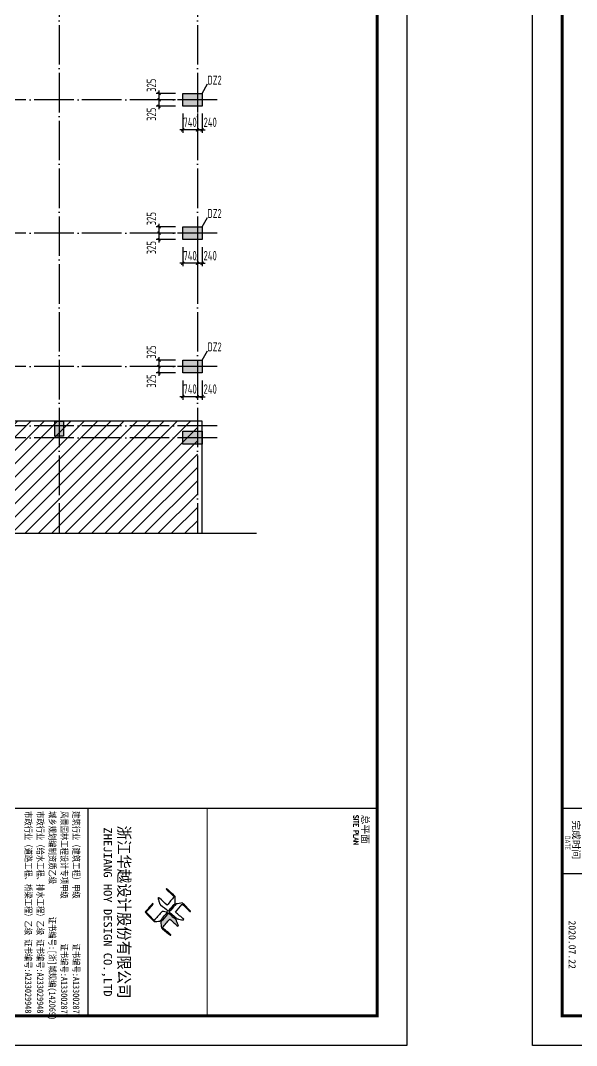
# Model space of a CAD drawing. Extents: x 2072855 to 2883818, y 17306032 to 17674225.
# Drawn here: x 2301057 to 2329199, y 17484946 to 17536817 of the extents above; entities that cross this region are included whole.
import ezdxf
from ezdxf.enums import TextEntityAlignment as Align

# ---------------------------------------------------------------- set-up
doc = ezdxf.new("R2010")
doc.units = 0
doc.header["$LTSCALE"] = 1000
doc.header["$MEASUREMENT"] = 0
doc.linetypes.add('DOTE', pattern=[2.42, 2, -0.2, 0.02, -0.2])
doc.layers.get('Defpoints').update_dxf_attribs({"color": 250})
for name, color, linetype in [('3T_WOOD', 21, 'Continuous'), ('COLU', 253, 'Continuous'), ('COLU_DIM', 3, 'Continuous'), ('COLU_HATCH', 251, 'Continuous'), ('DIM_SYMB', 165, 'Continuous'), ('DOTE', 1, 'DOTE'), ('PUB_TITLE', 4, 'Continuous'), ('STAIR', 4, 'Continuous'), ('TK', 4, 'Continuous')]:
    doc.layers.add(name, color=color, linetype=linetype)
doc.styles.add('-宋体', font='', dxfattribs={"width": 0.8})
doc.styles.add('HT', font='simhei.ttf', dxfattribs={"width": 0.7})
doc.styles.add('ROMANS', font='romans', dxfattribs={"width": 0.65, "height": 231.275})
doc.styles.add('TSSD_Dimension', font='Tssdeng.shx', dxfattribs={"width": 0.7, "bigfont": 'hztxt.shx'})
doc.styles.add('TSSD_REIN', font='tssdeng.shx', dxfattribs={"width": 0.7, "bigfont": 'tssdchn.shx'})
doc.styles.add('图签宋体', font='', dxfattribs={"height": 300})
doc.styles.add('图签黑体', font='simhei.ttf', dxfattribs={"height": 550})
doc.styles.get('-宋体').set_extended_font_data('SimSun')
doc.styles.get('图签宋体').set_extended_font_data('NSimSun')
doc.dimstyles.new('TSSD_150_150', dxfattribs={"dimtxt": 475, "dimasz": 150, "dimexe": 150, "dimexo": 375, "dimgap": 150, "dimtad": 1, "dimdec": 0, "dimzin": 0, "dimdsep": 46, "dimtxsty": 'TSSD_Dimension', "dimblk": 'ARCHTICK', "dimcen": 0, "dimdle": 150, "dimclrt": 7, "dimadec": 0, "dimazin": 0, "dimtfac": 1, "dimtdec": 0, "dimtix": 1, "dimtmove": 2, "dimatfit": 3, "dimfxl": 0, "dimtolj": 1, "dimtzin": 0, "dimarcsym": 0})

# ---------------------------------------------------------------- blocks, each defined once
blk = doc.blocks.new('GeYuanFrame_86376852', base_point=(18.76, 4.34))
at = {"layer": 'PUB_TITLE'}
blk.add_lwpolyline([(628.76, 14.34), (628.76, 111.14)], dxfattribs=at)
at = {"layer": 'TK'}
blk.add_line((606.76, 14.34), (676.76, 14.34), dxfattribs=at)
blk.add_lwpolyline([(18.76, 424.34), (686.76, 424.34), (686.76, 4.34), (18.76, 4.34), (18.76, 424.34)], dxfattribs=at)
at = {"layer": 'TK', "const_width": 1}
blk.add_lwpolyline([(676.76, 414.34), (43.76, 414.34), (43.76, 14.34), (676.76, 14.34)], close=True, dxfattribs=at)
at = {"layer": 'TK', "const_width": 0.4}
blk.add_lwpolyline([(606.76, 414.34), (606.76, 14.34)], dxfattribs=at)
at = {"layer": 'TK', "style": '图签宋体'}
blk.add_text('完成时间', height=2.4, dxfattribs=at).set_placement((610.79, 17.83))
at = {"layer": 'TK', "style": 'TSSD_REIN', "width": 0.7}
blk.add_text('DATE', height=1.8, dxfattribs=at).set_placement((616, 15.26))
at = {"layer": 'TK', "insert": (652.76, 17.69), "char_height": 2.4, "width": 48, "attachment_point": 5, "style": '图签宋体'}
blk.add_mtext('2020.07.22', dxfattribs=at)
blk = doc.blocks.new('A$C053D6479')
at = {"layer": 'PUB_TITLE'}
h = blk.add_hatch(color=256, dxfattribs=at)
h.dxf.hatch_style = 1
edge = h.paths.add_edge_path()
edge.add_spline(control_points=[(1026, 827), (1105, 920), (1188, 1008), (1266, 1102)], knot_values=[13, 13, 13, 13, 14, 14, 14, 14], degree=3, periodic=0)
edge.add_spline(control_points=[(1266, 1102), (1258, 1111), (1249, 1119), (1239, 1116)], knot_values=[12, 12, 12, 12, 13, 13, 13, 13], degree=3, periodic=0)
edge.add_spline(control_points=[(1239, 1116), (1210, 1107), (1179, 1092), (1144, 1077)], knot_values=[11, 11, 11, 11, 12, 12, 12, 12], degree=3, periodic=0)
edge.add_spline(control_points=[(1144, 1077), (1109, 1063), (1069, 1053), (1047, 1038)], knot_values=[10, 10, 10, 10, 11, 11, 11, 11], degree=3, periodic=0)
edge.add_spline(control_points=[(1047, 1038), (1028, 1026), (1007, 992), (991, 972)], knot_values=[9, 9, 9, 9, 10, 10, 10, 10], degree=3, periodic=0)
edge.add_spline(control_points=[(991, 972), (942, 913), (899, 868), (849, 810)], knot_values=[8, 8, 8, 8, 9, 9, 9, 9], degree=3, periodic=0)
edge.add_spline(control_points=[(849, 810), (842, 801), (822, 776), (822, 775)], knot_values=[7, 7, 7, 7, 8, 8, 8, 8], degree=3, periodic=0)
edge.add_spline(control_points=[(822, 775), (823, 771), (848, 752), (859, 744)], knot_values=[6, 6, 6, 6, 7, 7, 7, 7], degree=3, periodic=0)
edge.add_spline(control_points=[(859, 744), (949, 670), (1035, 592), (1122, 521)], knot_values=[5, 5, 5, 5, 6, 6, 6, 6], degree=3, periodic=0)
edge.add_spline(control_points=[(1122, 521), (1153, 527), (1185, 530), (1217, 533)], knot_values=[4, 4, 4, 4, 5, 5, 5, 5], degree=3, periodic=0)
edge.add_spline(control_points=[(1217, 533), (1246, 535), (1293, 532), (1316, 542)], knot_values=[3, 3, 3, 3, 4, 4, 4, 4], degree=3, periodic=0)
edge.add_spline(control_points=[(1316, 542), (1327, 547), (1338, 565), (1349, 579)], knot_values=[2, 2, 2, 2, 3, 3, 3, 3], degree=3, periodic=0)
edge.add_spline(control_points=[(1349, 579), (1423, 670), (1507, 759), (1572, 848)], knot_values=[1, 1, 1, 1, 2, 2, 2, 2], degree=3, periodic=0)
edge.add_spline(control_points=[(1572, 848), (1564, 852), (1561, 861), (1551, 862)], knot_values=[0, 0, 0, 0, 1, 1, 1, 1], degree=3, periodic=0)
edge.add_spline(control_points=[(1551, 862), (1469, 769), (1393, 671), (1310, 579)], knot_values=[15, 15, 15, 15, 16, 16, 16, 16], degree=3, periodic=0)
edge.add_spline(control_points=[(1310, 579), (1216, 662), (1118, 742), (1026, 827)], knot_values=[14, 14, 14, 14, 15, 15, 15, 15], degree=3, periodic=0)
at = {"layer": 'TK'}
for points, knots in [([(1031, 1298), (1066, 1286), (1054, 1262), (1045, 1224), (1036, 1188), (1031, 1158), (1024, 1121), (1020, 1104), (1017, 1085), (1012, 1071), (1004, 1052), (976, 1026), (956, 1003), (906, 946), (866, 899), (814, 839), (806, 829), (789, 806), (787, 806), (777, 804), (728, 856), (719, 864), (651, 922), (580, 978), (514, 1036), (509, 1106), (488, 1176), (479, 1247), (570, 1343), (663, 1436), (758, 1526), (764, 1523), (768, 1518), (774, 1515), (693, 1422), (599, 1343), (520, 1249), (607, 1171), (698, 1096), (789, 1021), (874, 1109), (950, 1206), (1031, 1298)], [0, 0, 0, 0, 1, 1, 1, 2, 2, 2, 3, 3, 3, 4, 4, 4, 5, 5, 5, 6, 6, 6, 7, 7, 7, 8, 8, 8, 9, 9, 9, 10, 10, 10, 11, 11, 11, 12, 12, 12, 13, 13, 13, 14, 14, 14, 14]), ([(1551, 862), (1561, 861), (1564, 852), (1572, 848), (1507, 759), (1423, 670), (1349, 579), (1338, 565), (1327, 547), (1316, 542), (1293, 532), (1246, 535), (1217, 533), (1185, 530), (1153, 527), (1122, 521), (1035, 592), (949, 670), (859, 744), (848, 752), (823, 771), (822, 775), (822, 776), (842, 801), (849, 810), (899, 868), (942, 913), (991, 972), (1007, 992), (1028, 1026), (1047, 1038), (1069, 1053), (1109, 1063), (1144, 1077), (1179, 1092), (1210, 1107), (1239, 1116), (1249, 1119), (1258, 1111), (1266, 1102), (1188, 1008), (1105, 920), (1026, 827), (1118, 742), (1216, 662), (1310, 579), (1393, 671), (1469, 769), (1551, 862)], [0, 0, 0, 0, 1, 1, 1, 2, 2, 2, 3, 3, 3, 4, 4, 4, 5, 5, 5, 6, 6, 6, 7, 7, 7, 8, 8, 8, 9, 9, 9, 10, 10, 10, 11, 11, 11, 12, 12, 12, 13, 13, 13, 14, 14, 14, 15, 15, 15, 16, 16, 16, 16]), ([(555, 949), (624, 891), (699, 833), (760, 773), (689, 691), (614, 604), (539, 517), (529, 505), (516, 487), (506, 482), (492, 475), (469, 472), (452, 467), (416, 456), (383, 448), (342, 438), (323, 433), (297, 422), (293, 440), (291, 452), (313, 470), (322, 480), (400, 566), (477, 652), (553, 736), (460, 815), (366, 894), (270, 970), (183, 883), (101, 791), (16, 703), (-18, 714), (9, 735), (28, 755), (103, 838), (192, 930), (266, 1005), (319, 1009), (387, 1005), (442, 1007), (456, 1008), (472, 1011), (485, 1007), (507, 1000), (534, 967), (555, 949)], [0, 0, 0, 0, 1, 1, 1, 2, 2, 2, 3, 3, 3, 4, 4, 4, 5, 5, 5, 6, 6, 6, 7, 7, 7, 8, 8, 8, 9, 9, 9, 10, 10, 10, 11, 11, 11, 12, 12, 12, 13, 13, 13, 14, 14, 14, 15, 15, 15, 15]), ([(1097, 490), (1100, 425), (1106, 361), (1107, 294), (1018, 207), (925, 121), (830, 33), (818, 21), (800, 0), (787, 0), (768, -1), (725, 49), (712, 60), (662, 103), (616, 143), (568, 186), (545, 207), (518, 224), (499, 250), (501, 259), (511, 261), (516, 267), (609, 192), (696, 111), (785, 33), (883, 118), (977, 208), (1070, 298), (992, 373), (892, 456), (803, 534), (791, 544), (768, 561), (766, 569), (761, 588), (776, 634), (780, 655), (785, 690), (788, 721), (795, 746), (897, 661), (998, 576), (1097, 490)], [0, 0, 0, 0, 1, 1, 1, 2, 2, 2, 3, 3, 3, 4, 4, 4, 5, 5, 5, 6, 6, 6, 7, 7, 7, 8, 8, 8, 9, 9, 9, 10, 10, 10, 11, 11, 11, 12, 12, 12, 13, 13, 13, 14, 14, 14, 14])]:
    blk.add_open_spline(points, degree=3, knots=knots, dxfattribs=at)
blk = doc.blocks.new('GeYuanFrame_78813756', base_point=(18.76, 4.34))
at = {"layer": 'TK'}
for p, q in [((43.76, 414.34), (676.76, 414.34)), ((606.76, 316.74), (676.76, 316.74))]:
    blk.add_line(p, q, dxfattribs=at)
blk.add_lwpolyline([(18.76, 424.34), (686.76, 424.34), (686.76, 4.34), (18.76, 4.34), (18.76, 424.34)], dxfattribs=at)
at = {"layer": 'TK', "const_width": 1}
blk.add_lwpolyline([(676.76, 414.34), (43.76, 414.34), (43.76, 14.34), (676.76, 14.34)], close=True, dxfattribs=at)
at = {"layer": 'TK'}
for points, const_width in [([(606.76, 414.34), (606.76, 14.34)], 0.4), ([(606.76, 356.95), (676.76, 356.95)], 0.35)]:
    blk.add_lwpolyline(points, dxfattribs=dict(at, const_width=const_width))
at = {"layer": 'PUB_TITLE', "xscale": 0.01000000000021828, "yscale": 0.01000000000021828, "zscale": 0.01}
blk.add_blockref('A$C053D6479', (633.86, 336.08), dxfattribs=at)
at = {"layer": 'TK', "style": '图签宋体'}
blk.add_text('总平面', height=2.4, dxfattribs=at).set_placement((608.9, 409.1))
at = {"layer": 'TK'}
for s, height, style, width, p in [('SITE PLAN', 1.697, 'ROMANS', 0.76, (609.02, 406.31)), ('建筑行业（建筑工程）甲级           证书编号:A133002877', 2.2, '-宋体', 0.8, (607.67, 311.64)), ('风景园林工程设计专项甲级           证书编号:A133002877', 2.2, '-宋体', 0.8, (607.67, 307.62)), ('城乡规划编制资质乙级        证书编号:[浙]城规编(142069)', 2.2, '-宋体', 0.8, (607.67, 303.63)), ('市政行业（给水工程、排水工程）乙级 证书编号:A233029948', 2.2, '-宋体', 0.8, (607.67, 299.55)), ('市政行业（道路工程、桥梁工程）乙级 证书编号:A233029948', 2.2, '-宋体', 0.8, (607.67, 295.5))]:
    blk.add_text(s, height=height, dxfattribs=dict(at, style=style, width=width)).set_placement(p)
for s, height, style, width, p in [('浙江华越设计股份有限公司', 3.96, 'HT', 0.9, (641.74, 328.97)), ('ZHEJIANG HOY DESIGN CO.,LTD', 2.8, '图签黑体', 1.11, (641.73, 323.1))]:
    blk.add_text(s, height=height, dxfattribs=dict(at, style=style, width=width)).set_placement(p, align=Align.MIDDLE)
blk = doc.blocks.new('_ArchTick')
at = {"color": 0, "linetype": 'ByBlock', "const_width": 0.4}
blk.add_lwpolyline([(-0.5, -0.5), (0.5, 0.5)], dxfattribs=at)
blk = doc.blocks.new('*D401')
at = {"layer": 'COLU_DIM', "color": 0, "lineweight": -2}
for p, q in [((2310009, 17532104), (2310009, 17531129)), ((2310249, 17532104), (2310249, 17531129)), ((2310009, 17531279), (2309859, 17531279)), ((2310249, 17531279), (2310009, 17531279)), ((2310249, 17531279), (2310399, 17531279))]:
    blk.add_line(p, q, dxfattribs=at)
at = {"layer": 'Defpoints', "color": 0}
for p in [(2310009, 17532479), (2310249, 17532479), (2310009, 17531279)]:
    blk.add_point(p, dxfattribs=at)
at = {"layer": 'COLU_DIM', "color": 0, "lineweight": -2, "xscale": 150, "yscale": 150, "zscale": 150}
blk.add_blockref('_ArchTick', (2310009, 17531279), dxfattribs=at)
at = {"layer": 'COLU_DIM', "color": 0, "lineweight": -2, "xscale": 150, "yscale": 150, "zscale": 150, "rotation": 180}
blk.add_blockref('_ArchTick', (2310249, 17531279), dxfattribs=at)
at = {"layer": 'COLU_DIM', "color": 7, "insert": (2310658, 17531667), "char_height": 475, "attachment_point": 5, "style": 'TSSD_Dimension'}
blk.add_mtext('\\A1;240', dxfattribs=at)
blk = doc.blocks.new('*D402')
at = {"layer": 'COLU_DIM', "color": 0, "lineweight": -2}
for p, q in [((2309269, 17532104), (2309269, 17531129)), ((2310009, 17532104), (2310009, 17531129)), ((2309269, 17531279), (2309119, 17531279)), ((2310009, 17531279), (2309269, 17531279)), ((2310009, 17531279), (2310159, 17531279))]:
    blk.add_line(p, q, dxfattribs=at)
at = {"layer": 'Defpoints', "color": 0}
for p in [(2309269, 17532479), (2310009, 17532479), (2309269, 17531279)]:
    blk.add_point(p, dxfattribs=at)
at = {"layer": 'COLU_DIM', "color": 0, "lineweight": -2, "xscale": 150, "yscale": 150, "zscale": 150}
blk.add_blockref('_ArchTick', (2309269, 17531279), dxfattribs=at)
at = {"layer": 'COLU_DIM', "color": 0, "lineweight": -2, "xscale": 150, "yscale": 150, "zscale": 150, "rotation": 180}
blk.add_blockref('_ArchTick', (2310009, 17531279), dxfattribs=at)
at = {"layer": 'COLU_DIM', "color": 7, "insert": (2309639, 17531667), "char_height": 475, "attachment_point": 5, "style": 'TSSD_Dimension'}
blk.add_mtext('\\A1;740', dxfattribs=at)
blk = doc.blocks.new('*D403')
at = {"layer": 'COLU_DIM', "color": 0, "lineweight": -2}
for p, q in [((2308069, 17532329), (2308069, 17532954)), ((2308894, 17532804), (2307919, 17532804)), ((2308894, 17532479), (2307919, 17532479))]:
    blk.add_line(p, q, dxfattribs=at)
at = {"layer": 'Defpoints', "color": 0}
for p in [(2308069, 17532804), (2309269, 17532804), (2309269, 17532479)]:
    blk.add_point(p, dxfattribs=at)
at = {"layer": 'COLU_DIM', "color": 0, "lineweight": -2, "xscale": 150, "yscale": 150, "zscale": 150}
for p, rotation in [((2308069, 17532804), 90), ((2308069, 17532479), 270)]:
    blk.add_blockref('_ArchTick', p, dxfattribs=dict(at, rotation=rotation))
at = {"layer": 'COLU_DIM', "color": 7, "insert": (2307681, 17532071), "char_height": 475, "attachment_point": 5, "rotation": 90, "style": 'TSSD_Dimension'}
blk.add_mtext('\\A1;325', dxfattribs=at)
blk = doc.blocks.new('*D404')
at = {"layer": 'COLU_DIM', "color": 0, "lineweight": -2}
for p, q in [((2308894, 17533129), (2307919, 17533129)), ((2308069, 17532654), (2308069, 17533279)), ((2308894, 17532804), (2307919, 17532804))]:
    blk.add_line(p, q, dxfattribs=at)
at = {"layer": 'Defpoints', "color": 0}
for p in [(2308069, 17533129), (2309269, 17533129), (2309269, 17532804)]:
    blk.add_point(p, dxfattribs=at)
at = {"layer": 'COLU_DIM', "color": 0, "lineweight": -2, "xscale": 150, "yscale": 150, "zscale": 150}
for p, rotation in [((2308069, 17533129), 90), ((2308069, 17532804), 270)]:
    blk.add_blockref('_ArchTick', p, dxfattribs=dict(at, rotation=rotation))
at = {"layer": 'COLU_DIM', "color": 7, "insert": (2307681, 17533538), "char_height": 475, "attachment_point": 5, "rotation": 90, "style": 'TSSD_Dimension'}
blk.add_mtext('\\A1;325', dxfattribs=at)
blk = doc.blocks.new('*D413')
at = {"layer": 'COLU_DIM', "color": 0, "lineweight": -2}
for p, q in [((2310009, 17525354), (2310009, 17524379)), ((2310249, 17525354), (2310249, 17524379)), ((2310009, 17524529), (2309859, 17524529)), ((2310249, 17524529), (2310009, 17524529)), ((2310249, 17524529), (2310399, 17524529))]:
    blk.add_line(p, q, dxfattribs=at)
at = {"layer": 'Defpoints', "color": 0}
for p in [(2310009, 17525729), (2310249, 17525729), (2310009, 17524529)]:
    blk.add_point(p, dxfattribs=at)
at = {"layer": 'COLU_DIM', "color": 0, "lineweight": -2, "xscale": 150, "yscale": 150, "zscale": 150}
blk.add_blockref('_ArchTick', (2310009, 17524529), dxfattribs=at)
at = {"layer": 'COLU_DIM', "color": 0, "lineweight": -2, "xscale": 150, "yscale": 150, "zscale": 150, "rotation": 180}
blk.add_blockref('_ArchTick', (2310249, 17524529), dxfattribs=at)
at = {"layer": 'COLU_DIM', "color": 7, "insert": (2310658, 17524917), "char_height": 475, "attachment_point": 5, "style": 'TSSD_Dimension'}
blk.add_mtext('\\A1;240', dxfattribs=at)
blk = doc.blocks.new('*D414')
at = {"layer": 'COLU_DIM', "color": 0, "lineweight": -2}
for p, q in [((2309269, 17525354), (2309269, 17524379)), ((2310009, 17525354), (2310009, 17524379)), ((2309269, 17524529), (2309119, 17524529)), ((2310009, 17524529), (2309269, 17524529)), ((2310009, 17524529), (2310159, 17524529))]:
    blk.add_line(p, q, dxfattribs=at)
at = {"layer": 'Defpoints', "color": 0}
for p in [(2309269, 17525729), (2310009, 17525729), (2309269, 17524529)]:
    blk.add_point(p, dxfattribs=at)
at = {"layer": 'COLU_DIM', "color": 0, "lineweight": -2, "xscale": 150, "yscale": 150, "zscale": 150}
blk.add_blockref('_ArchTick', (2309269, 17524529), dxfattribs=at)
at = {"layer": 'COLU_DIM', "color": 0, "lineweight": -2, "xscale": 150, "yscale": 150, "zscale": 150, "rotation": 180}
blk.add_blockref('_ArchTick', (2310009, 17524529), dxfattribs=at)
at = {"layer": 'COLU_DIM', "color": 7, "insert": (2309639, 17524917), "char_height": 475, "attachment_point": 5, "style": 'TSSD_Dimension'}
blk.add_mtext('\\A1;740', dxfattribs=at)
blk = doc.blocks.new('*D415')
at = {"layer": 'COLU_DIM', "color": 0, "lineweight": -2}
for p, q in [((2308069, 17525579), (2308069, 17526204)), ((2308894, 17526054), (2307919, 17526054)), ((2308894, 17525729), (2307919, 17525729))]:
    blk.add_line(p, q, dxfattribs=at)
at = {"layer": 'Defpoints', "color": 0}
for p in [(2308069, 17526054), (2309269, 17526054), (2309269, 17525729)]:
    blk.add_point(p, dxfattribs=at)
at = {"layer": 'COLU_DIM', "color": 0, "lineweight": -2, "xscale": 150, "yscale": 150, "zscale": 150}
for p, rotation in [((2308069, 17526054), 90), ((2308069, 17525729), 270)]:
    blk.add_blockref('_ArchTick', p, dxfattribs=dict(at, rotation=rotation))
at = {"layer": 'COLU_DIM', "color": 7, "insert": (2307681, 17525321), "char_height": 475, "attachment_point": 5, "rotation": 90, "style": 'TSSD_Dimension'}
blk.add_mtext('\\A1;325', dxfattribs=at)
blk = doc.blocks.new('*D416')
at = {"layer": 'COLU_DIM', "color": 0, "lineweight": -2}
for p, q in [((2308894, 17526379), (2307919, 17526379)), ((2308069, 17525904), (2308069, 17526529)), ((2308894, 17526054), (2307919, 17526054))]:
    blk.add_line(p, q, dxfattribs=at)
at = {"layer": 'Defpoints', "color": 0}
for p in [(2308069, 17526379), (2309269, 17526379), (2309269, 17526054)]:
    blk.add_point(p, dxfattribs=at)
at = {"layer": 'COLU_DIM', "color": 0, "lineweight": -2, "xscale": 150, "yscale": 150, "zscale": 150}
for p, rotation in [((2308069, 17526379), 90), ((2308069, 17526054), 270)]:
    blk.add_blockref('_ArchTick', p, dxfattribs=dict(at, rotation=rotation))
at = {"layer": 'COLU_DIM', "color": 7, "insert": (2307681, 17526788), "char_height": 475, "attachment_point": 5, "rotation": 90, "style": 'TSSD_Dimension'}
blk.add_mtext('\\A1;325', dxfattribs=at)
blk = doc.blocks.new('*D425')
at = {"layer": 'COLU_DIM', "color": 0, "lineweight": -2}
for p, q in [((2310009, 17518604), (2310009, 17517629)), ((2310249, 17518604), (2310249, 17517629)), ((2310009, 17517779), (2309859, 17517779)), ((2310249, 17517779), (2310009, 17517779)), ((2310249, 17517779), (2310399, 17517779))]:
    blk.add_line(p, q, dxfattribs=at)
at = {"layer": 'Defpoints', "color": 0}
for p in [(2310009, 17518979), (2310249, 17518979), (2310009, 17517779)]:
    blk.add_point(p, dxfattribs=at)
at = {"layer": 'COLU_DIM', "color": 0, "lineweight": -2, "xscale": 150, "yscale": 150, "zscale": 150}
blk.add_blockref('_ArchTick', (2310009, 17517779), dxfattribs=at)
at = {"layer": 'COLU_DIM', "color": 0, "lineweight": -2, "xscale": 150, "yscale": 150, "zscale": 150, "rotation": 180}
blk.add_blockref('_ArchTick', (2310249, 17517779), dxfattribs=at)
at = {"layer": 'COLU_DIM', "color": 7, "insert": (2310658, 17518167), "char_height": 475, "attachment_point": 5, "style": 'TSSD_Dimension'}
blk.add_mtext('\\A1;240', dxfattribs=at)
blk = doc.blocks.new('*D426')
at = {"layer": 'COLU_DIM', "color": 0, "lineweight": -2}
for p, q in [((2309269, 17518604), (2309269, 17517629)), ((2310009, 17518604), (2310009, 17517629)), ((2309269, 17517779), (2309119, 17517779)), ((2310009, 17517779), (2309269, 17517779)), ((2310009, 17517779), (2310159, 17517779))]:
    blk.add_line(p, q, dxfattribs=at)
at = {"layer": 'Defpoints', "color": 0}
for p in [(2309269, 17518979), (2310009, 17518979), (2309269, 17517779)]:
    blk.add_point(p, dxfattribs=at)
at = {"layer": 'COLU_DIM', "color": 0, "lineweight": -2, "xscale": 150, "yscale": 150, "zscale": 150}
blk.add_blockref('_ArchTick', (2309269, 17517779), dxfattribs=at)
at = {"layer": 'COLU_DIM', "color": 0, "lineweight": -2, "xscale": 150, "yscale": 150, "zscale": 150, "rotation": 180}
blk.add_blockref('_ArchTick', (2310009, 17517779), dxfattribs=at)
at = {"layer": 'COLU_DIM', "color": 7, "insert": (2309639, 17518167), "char_height": 475, "attachment_point": 5, "style": 'TSSD_Dimension'}
blk.add_mtext('\\A1;740', dxfattribs=at)
blk = doc.blocks.new('*D427')
at = {"layer": 'COLU_DIM', "color": 0, "lineweight": -2}
for p, q in [((2308069, 17518829), (2308069, 17519454)), ((2308894, 17519304), (2307919, 17519304)), ((2308894, 17518979), (2307919, 17518979))]:
    blk.add_line(p, q, dxfattribs=at)
at = {"layer": 'Defpoints', "color": 0}
for p in [(2308069, 17519304), (2309269, 17519304), (2309269, 17518979)]:
    blk.add_point(p, dxfattribs=at)
at = {"layer": 'COLU_DIM', "color": 0, "lineweight": -2, "xscale": 150, "yscale": 150, "zscale": 150}
for p, rotation in [((2308069, 17519304), 90), ((2308069, 17518979), 270)]:
    blk.add_blockref('_ArchTick', p, dxfattribs=dict(at, rotation=rotation))
at = {"layer": 'COLU_DIM', "color": 7, "insert": (2307681, 17518571), "char_height": 475, "attachment_point": 5, "rotation": 90, "style": 'TSSD_Dimension'}
blk.add_mtext('\\A1;325', dxfattribs=at)
blk = doc.blocks.new('*D428')
at = {"layer": 'COLU_DIM', "color": 0, "lineweight": -2}
for p, q in [((2308894, 17519629), (2307919, 17519629)), ((2308069, 17519154), (2308069, 17519779)), ((2308894, 17519304), (2307919, 17519304))]:
    blk.add_line(p, q, dxfattribs=at)
at = {"layer": 'Defpoints', "color": 0}
for p in [(2308069, 17519629), (2309269, 17519629), (2309269, 17519304)]:
    blk.add_point(p, dxfattribs=at)
at = {"layer": 'COLU_DIM', "color": 0, "lineweight": -2, "xscale": 150, "yscale": 150, "zscale": 150}
for p, rotation in [((2308069, 17519629), 90), ((2308069, 17519304), 270)]:
    blk.add_blockref('_ArchTick', p, dxfattribs=dict(at, rotation=rotation))
at = {"layer": 'COLU_DIM', "color": 7, "insert": (2307681, 17520038), "char_height": 475, "attachment_point": 5, "rotation": 90, "style": 'TSSD_Dimension'}
blk.add_mtext('\\A1;325', dxfattribs=at)

msp = doc.modelspace()

# ---------------------------------------------------------------- hatches: boundary and pattern name
h = msp.add_hatch()
h.set_pattern_fill('ANSI31', color=250, scale=300, style=0)
h.set_pattern_definition([(45, (281146.7, -1173489.64), (-336.759605, 336.759605), [])])
h.paths.add_polyline_path([(2268014.9, 17516544.2), (2310008.9, 17516544.2), (2310008.9, 17510870.6), (2268014.9, 17510870.6)])
at = {"layer": 'COLU_HATCH'}
for points in [[(2309268.9, 17532479.2), (2309268.9, 17533129.2), (2310248.9, 17533129.2), (2310248.9, 17532479.2)], [(2309268.9, 17525729.2), (2309268.9, 17526379.2), (2310248.9, 17526379.2), (2310248.9, 17525729.2)], [(2309268.9, 17518979.2), (2309268.9, 17519629.2), (2310248.9, 17519629.2), (2310248.9, 17518979.2)], [(2302788.9, 17515784.2), (2302788.9, 17516544.2), (2303228.9, 17516544.2), (2303228.9, 17515784.2)], [(2309268.9, 17515379.2), (2309268.9, 17516029.2), (2310248.9, 17516029.2), (2310248.9, 17515379.2)]]:
    msp.add_hatch(color=256, dxfattribs=at).paths.add_polyline_path(points)

# ---------------------------------------------------------------- linework, layer by layer
at = {"layer": 'COLU'}
for points in [[(2309268.9, 17532479.2), (2309268.9, 17533129.2), (2310248.9, 17533129.2), (2310248.9, 17532479.2)], [(2309268.9, 17525729.2), (2309268.9, 17526379.2), (2310248.9, 17526379.2), (2310248.9, 17525729.2)], [(2309268.9, 17518979.2), (2309268.9, 17519629.2), (2310248.9, 17519629.2), (2310248.9, 17518979.2)], [(2302788.9, 17515784.2), (2302788.9, 17516544.2), (2303228.9, 17516544.2), (2303228.9, 17515784.2)], [(2309268.9, 17515379.2), (2309268.9, 17516029.2), (2310248.9, 17516029.2), (2310248.9, 17515379.2)]]:
    msp.add_lwpolyline(points, close=True, dxfattribs=at)
at = {"layer": 'DIM_SYMB', "color": 150}
msp.add_lwpolyline([(2267768.9, 17510870.6), (2310248.9, 17510870.6), (2310248.9, 17516544.2), (2267768.9, 17516544.2)], close=True, dxfattribs=at)
msp.add_lwpolyline([(2265020.9, 17510870.6), (2288901.5, 17510870.6), (2288977.9, 17511080.6), (2289052, 17510660.6), (2289126.5, 17510870.6), (2313008.9, 17510870.6)], dxfattribs=at)
at = {"layer": 'DOTE'}
for p, q in [((2303008.9, 17575304.2), (2303008.9, 17510870.6)), ((2310008.9, 17575304.2), (2310008.9, 17510870.6)), ((2311008.9, 17532804.2), (2267020.9, 17532804.2)), ((2311008.9, 17526054.2), (2267020.9, 17526054.2)), ((2311008.9, 17519304.2), (2267020.9, 17519304.2)), ((2311008.9, 17516304.2), (2267020.9, 17516304.2)), ((2311008.9, 17515704.2), (2267020.9, 17515704.2))]:
    msp.add_line(p, q, dxfattribs=at)
at = {"layer": 'STAIR'}
for p, q in [((2310248.9, 17533129.2), (2310522, 17533605.1)), ((2310248.9, 17526379.2), (2310522, 17526855.1)), ((2310248.9, 17519629.2), (2310522, 17520105.1))]:
    msp.add_line(p, q, dxfattribs=at)

# ---------------------------------------------------------------- block references
at = {"layer": '3T_WOOD', "xscale": 150, "yscale": 150, "zscale": 150, "rotation": 270}
for name, p in [('GeYuanFrame_78813756', (2257613.4, 17585146.4)), ('GeYuanFrame_86376852', (2326976, 17585146.4))]:
    msp.add_blockref(name, p, dxfattribs=at)

# ---------------------------------------------------------------- texts
at = {"layer": 'STAIR', "style": 'TSSD_REIN', "width": 0.7}
for p in [(2311237.7, 17533575.9), (2311237.7, 17526825.9), (2311237.7, 17520075.9)]:
    msp.add_text('DZ2', height=450, dxfattribs=at).set_placement(p, align=Align.RIGHT)

# ---------------------------------------------------------------- dimensions: what is measured, and where the dimension line sits
at = {"layer": 'COLU_DIM'}
for base, p1, p2, angle, picture, middle in [((2308068.9, 17533129.2), (2309268.9, 17532804.2), (2309268.9, 17533129.2), 90, '*D404', (2307681.4, 17533537.8)), ((2308068.9, 17532804.2), (2309268.9, 17532479.2), (2309268.9, 17532804.2), 90, '*D403', (2307681.4, 17532070.6)), ((2310008.9, 17531279.2), (2310248.9, 17532479.2), (2310008.9, 17532479.2), 180, '*D401', (2310657.6, 17531666.7)), ((2308068.9, 17526379.2), (2309268.9, 17526054.2), (2309268.9, 17526379.2), 90, '*D416', (2307681.4, 17526787.8)), ((2308068.9, 17526054.2), (2309268.9, 17525729.2), (2309268.9, 17526054.2), 90, '*D415', (2307681.4, 17525320.6)), ((2310008.9, 17524529.2), (2310248.9, 17525729.2), (2310008.9, 17525729.2), 180, '*D413', (2310657.6, 17524916.7)), ((2308068.9, 17519629.2), (2309268.9, 17519304.2), (2309268.9, 17519629.2), 90, '*D428', (2307681.4, 17520037.8)), ((2308068.9, 17519304.2), (2309268.9, 17518979.2), (2309268.9, 17519304.2), 90, '*D427', (2307681.4, 17518570.6)), ((2310008.9, 17517779.2), (2310248.9, 17518979.2), (2310008.9, 17518979.2), 180, '*D425', (2310657.6, 17518166.7))]:
    dim = msp.add_linear_dim(base=base, p1=p1, p2=p2, angle=angle, dimstyle='TSSD_150_150', dxfattribs=at)
    dim.commit()
    dim.dimension.update_dxf_attribs({"geometry": picture, "text_midpoint": middle, "dimtype": 128})
for base, p1, p2, picture, middle in [((2309268.9, 17531279.2), (2310008.9, 17532479.2), (2309268.9, 17532479.2), '*D402', (2309638.9, 17531666.7)), ((2309268.9, 17524529.2), (2310008.9, 17525729.2), (2309268.9, 17525729.2), '*D414', (2309638.9, 17524916.7)), ((2309268.9, 17517779.2), (2310008.9, 17518979.2), (2309268.9, 17518979.2), '*D426', (2309638.9, 17518166.7))]:
    dim = msp.add_linear_dim(base=base, p1=p1, p2=p2, angle=180, dimstyle='TSSD_150_150', dxfattribs=at)
    dim.commit()
    dim.dimension.update_dxf_attribs({"geometry": picture, "text_midpoint": middle})

doc.saveas('drawing.dxf')
